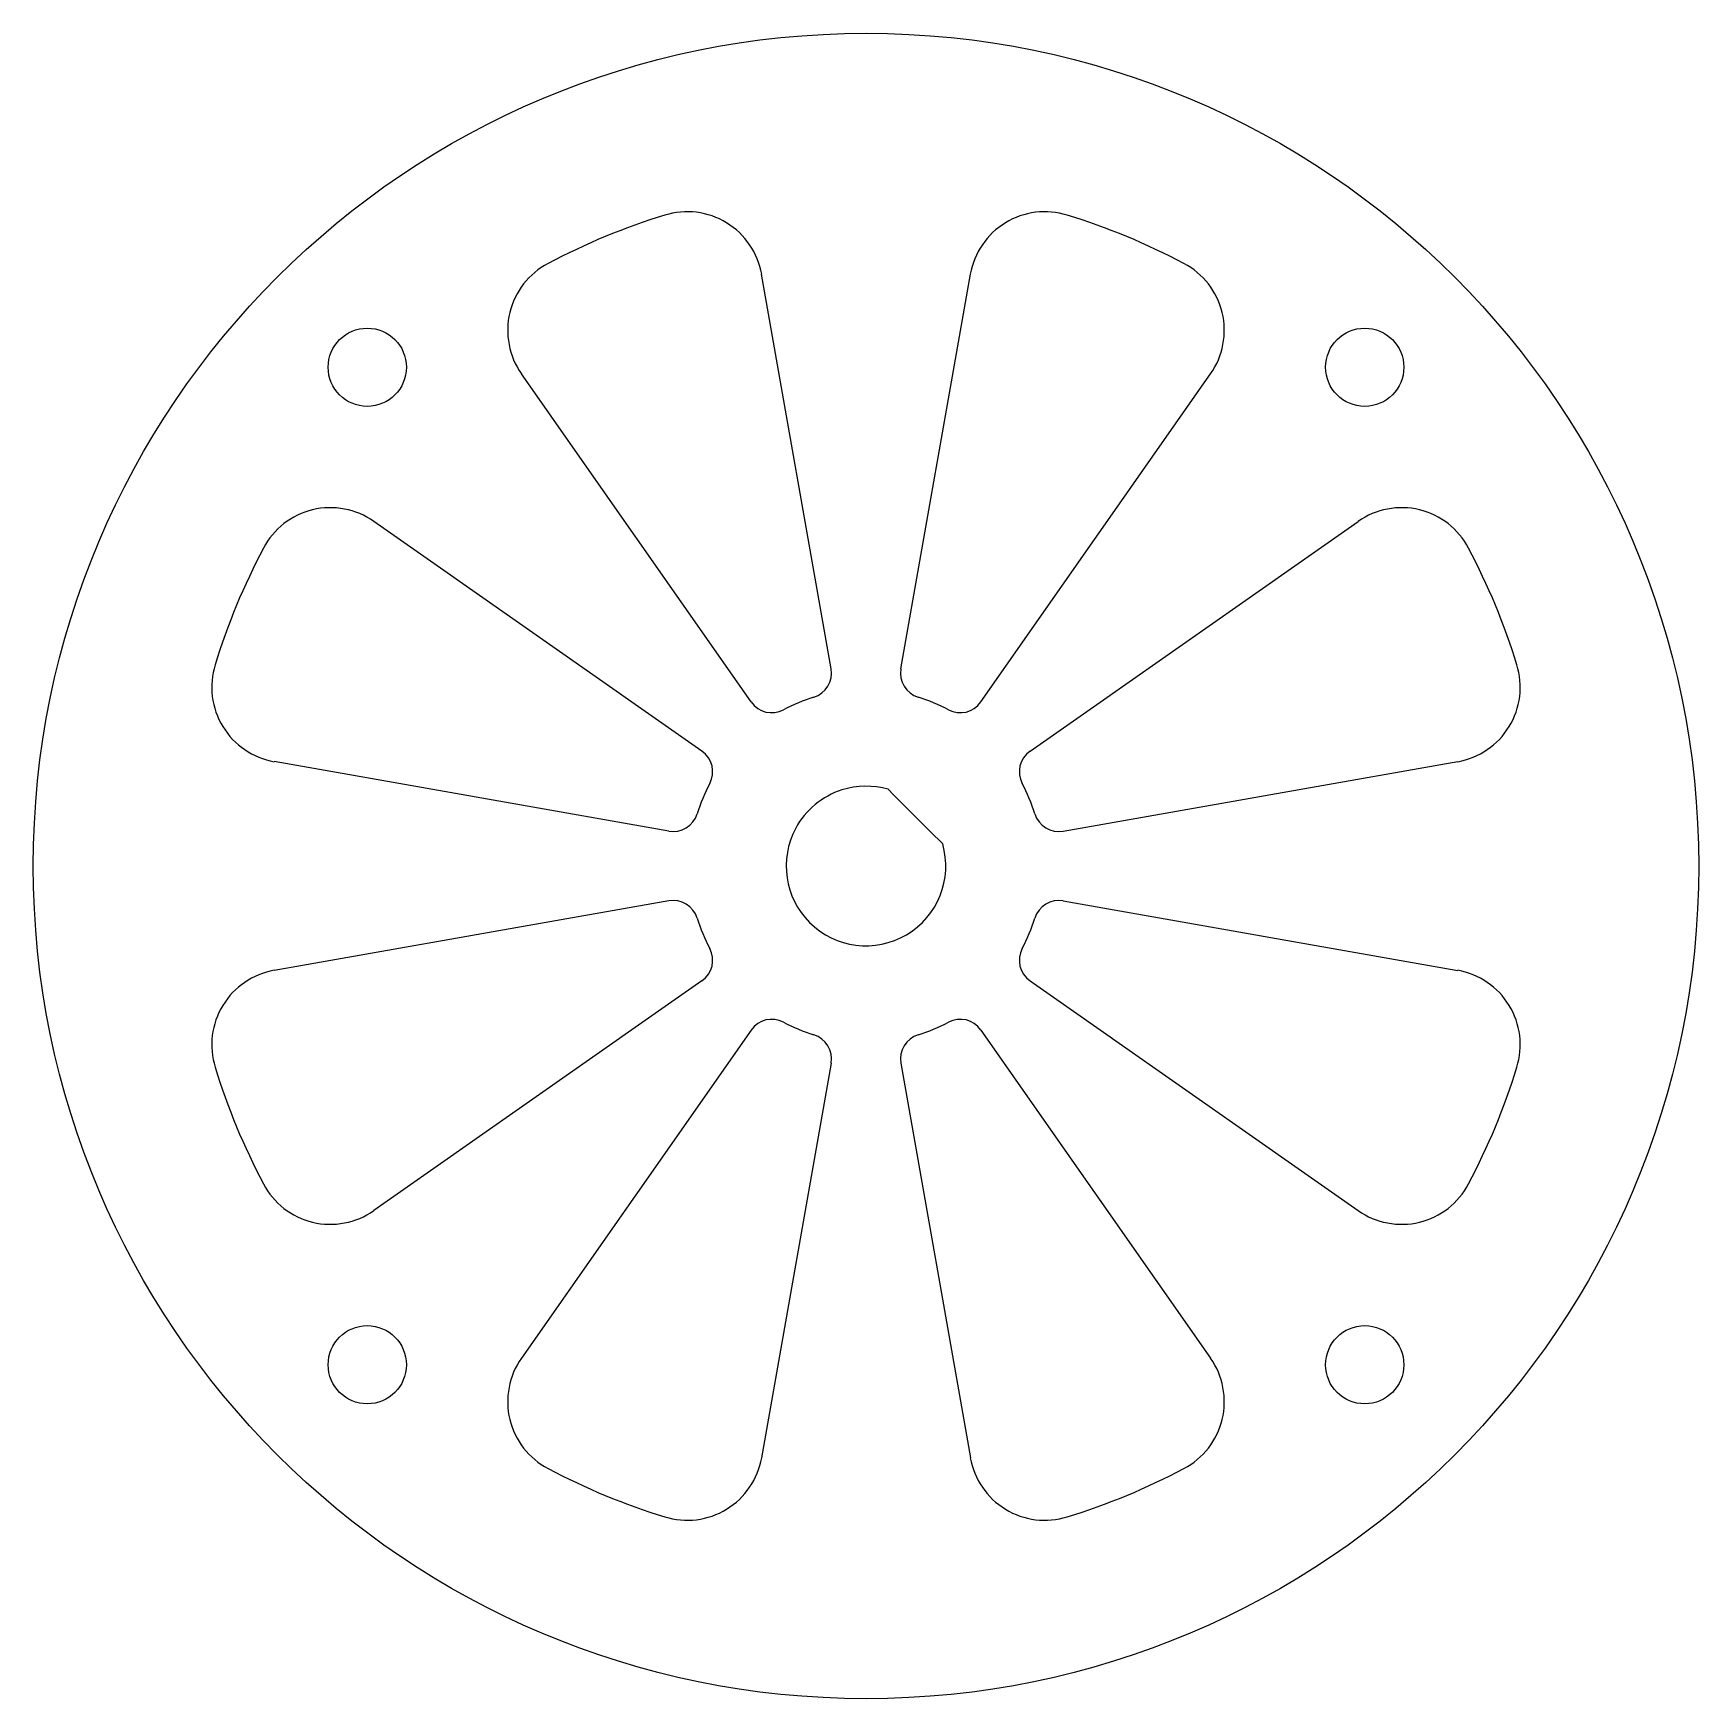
# Model space of a CAD drawing. Header units: millimetres. Extents: x 71 to 137, y 128 to 194.
import ezdxf

# ---------------------------------------------------------------- set-up
doc = ezdxf.new("R2010")
doc.units = ezdxf.units.MM
doc.layers.add('obrys', color=2, linetype='Continuous')

msp = doc.modelspace()

# ---------------------------------------------------------------- linework, layer by layer
at = {"layer": 'obrys'}
for p, q in [((102.622, 168.817), (99.865, 184.45)), ((105.378, 168.817), (108.135, 184.45)), ((99.447, 167.502), (90.342, 180.505)), ((108.553, 167.502), (117.658, 180.505)), ((97.498, 165.553), (84.495, 174.658)), ((110.502, 165.553), (123.505, 174.658)), ((96.183, 162.378), (80.55, 165.135)), ((111.817, 162.378), (127.45, 165.135)), ((105.087, 163.826), (104.875, 164.039)), ((106.546, 162.368), (105.087, 163.826)), ((107.039, 161.875), (106.546, 162.368)), ((96.183, 159.622), (80.55, 156.865)), ((111.817, 159.622), (127.45, 156.865)), ((97.498, 156.447), (84.495, 147.342)), ((110.502, 156.447), (123.505, 147.342)), ((99.447, 154.498), (90.342, 141.495)), ((108.553, 154.498), (117.658, 141.495)), ((102.622, 153.183), (99.865, 137.55)), ((105.378, 153.183), (108.135, 137.55))]:
    msp.add_line(p, q, dxfattribs=at)
for centre, radius in [((104, 161), 33), ((84.236, 180.764), 1.55), ((123.764, 180.764), 1.55), ((84.236, 141.236), 1.55), ((123.764, 141.236), 1.55)]:
    msp.add_circle(centre, radius, dxfattribs=at)
for centre, radius, start, end in [((104, 161), 27, 107.18076, 117.81924), ((96.911, 183.929), 3, 10, 107.18076), ((111.089, 183.929), 3, 72.81924, 170), ((104, 161), 27, 62.18076, 72.81924), ((92.8, 182.226), 3, 117.81924, 215), ((115.2, 182.226), 3, 325, 62.18076), ((82.774, 172.2), 3, 55, 152.18076), ((125.226, 172.2), 3, 27.81924, 125), ((104, 161), 27, 152.18076, 162.81924), ((104, 161), 27, 17.18076, 27.81924), ((81.071, 168.089), 3, 162.81924, 260), ((126.929, 168.089), 3, 280, 17.18076), ((101.637, 168.643), 1, 287.18076, 10), ((106.363, 168.643), 1, 170, 252.81924), ((104, 161), 7, 107.18076, 117.81924), ((104, 161), 7, 62.18076, 72.81924), ((100.267, 168.075), 1, 215, 297.81924), ((107.733, 168.075), 1, 242.18076, 325), ((96.925, 164.733), 1, 332.18076, 55), ((111.075, 164.733), 1, 125, 207.81924), ((104, 161), 7, 152.18076, 162.81924), ((104, 161), 3.162, 107.57224, 151.82025), ((104, 161), 3.162, 73.93853, 107.57224), ((104, 161), 7, 17.18076, 27.81924), ((96.357, 163.363), 1, 260, 342.81924), ((111.643, 163.363), 1, 197.18076, 280), ((104, 161), 3.162, 151.82025, 225), ((104, 161), 3.162, 225, 16.06148), ((96.357, 158.637), 1, 17.18076, 100), ((111.643, 158.637), 1, 80, 162.81924), ((104, 161), 7, 197.18076, 207.81924), ((104, 161), 7, 332.18076, 342.81924), ((96.925, 157.267), 1, 305, 27.81924), ((111.075, 157.267), 1, 152.18076, 235), ((81.071, 153.911), 3, 100, 197.18076), ((126.929, 153.911), 3, 342.81924, 80), ((100.267, 153.925), 1, 62.18076, 145), ((104, 161), 7, 242.18076, 252.81924), ((104, 161), 7, 287.18076, 297.81924), ((107.733, 153.925), 1, 35, 117.81924), ((101.637, 153.357), 1, 350, 72.81924), ((106.363, 153.357), 1, 107.18076, 190), ((104, 161), 27, 197.18076, 207.81924), ((104, 161), 27, 332.18076, 342.81924), ((82.774, 149.8), 3, 207.81924, 305), ((125.226, 149.8), 3, 235, 332.18076), ((92.8, 139.774), 3, 145, 242.18076), ((115.2, 139.774), 3, 297.81924, 35), ((96.911, 138.071), 3, 252.81924, 350), ((111.089, 138.071), 3, 190, 287.18076), ((104, 161), 27, 242.18076, 252.81924), ((104, 161), 27, 287.18076, 297.81924)]:
    msp.add_arc(centre, radius, start, end, dxfattribs=at)

doc.saveas('drawing.dxf')
